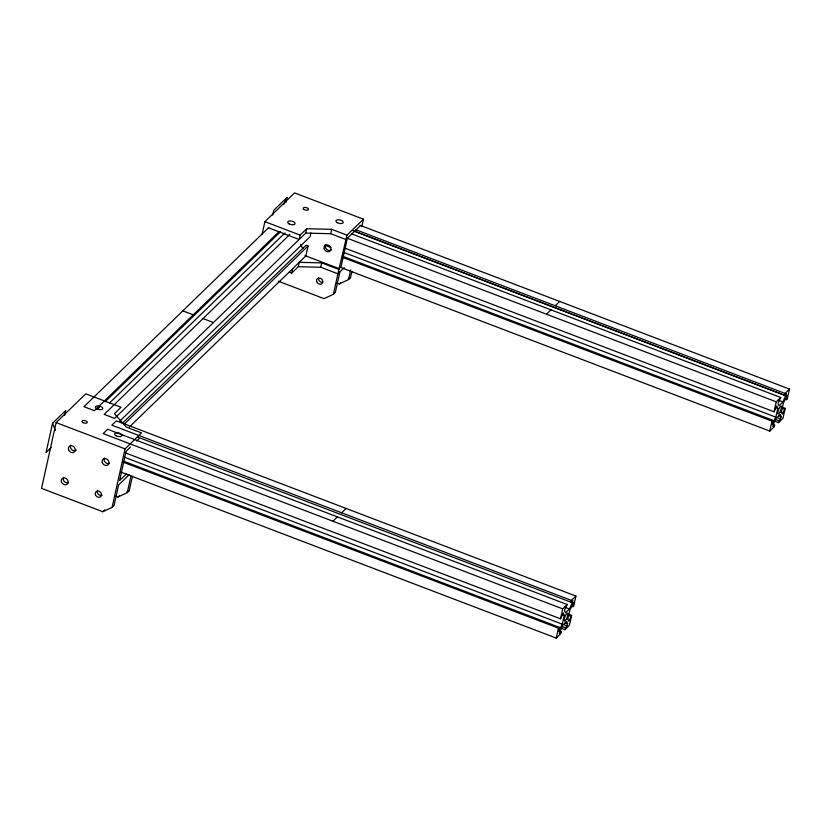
<?xml version="1.0" encoding="UTF-8"?>
<svg xmlns="http://www.w3.org/2000/svg" width="831" height="831" viewBox="0 0 831 831"><rect width="100%" height="100%" fill="white"/><g stroke="black" fill="none" stroke-linecap="round" stroke-linejoin="round"><path stroke-width="1.25" d="M64.641 415.396L65.722 410.514L52.54 423.301L46.058 452.531L51.335 447.421M112.102 507.336L125.066 448.865L141.54 432.899L126.229 427.051L114.439 413.651L121.025 407.263L85.79 393.832L56.134 422.584L41.55 488.358L102.826 511.73L112.102 507.336L114.086 505.425L118.615 484.961L129.169 474.73M115.571 496.107L117.981 497.031L127.268 492.638L130.997 475.789M127.268 492.638L129.241 490.726L132.441 476.277M262.077 234.332L264.881 221.659L294.538 192.906L363.479 219.197L361.817 226.655M272.734 215.115L273.815 210.233L286.996 197.456L285.916 202.328M289.333 272.204L291.691 273.098L292.657 268.714M363.479 219.197L346.994 235.173L331.683 229.325L306.701 228.712L300.116 235.1L299.139 239.484L268.506 227.798M291.691 273.098L298.277 266.709L299.253 262.326L321.732 262.887L338.882 269.431L346.994 235.173M306.701 228.712L305.735 233.096L330.707 233.708L346.028 239.557M122.25 423.426L306.057 245.238L308.041 245.997L305.839 255.938L129.459 426.926M310.95 232.919L310.119 236.648L119.809 421.13M298.277 266.709L320.756 267.27L321.732 262.887M330.707 233.708L331.683 229.325M278.271 281.19L324.1 298.661L333.376 294.278L338.882 269.431M339.889 271.893L335.35 292.356L333.376 294.278M340.866 267.509L347.348 238.279L360.529 225.492M336.887 283.07L339.256 283.963L348.532 279.58L350.672 269.95M348.532 279.58L350.516 277.668L351.887 271.446M120.921 472.101L556.23 638.094L558.442 628.153L559.294 627.322L123.985 461.33M125.201 452.802L560.51 618.794L562.712 608.853L567.199 604.511L107.635 429.274L103.158 433.616L562.712 608.853M559.294 627.322L558.39 631.415L562.296 624.185L564.239 615.418L563.262 612.914L560.51 618.794M558.712 630.916L561.133 631.851L560.717 633.741L556.23 638.094M567.199 604.511L564.446 610.39L565.464 612.79L569.422 608.957L572.351 602.724L572.839 600.533L570.99 602.319L571.416 600.418L575.893 596.076L116.34 420.839L111.853 425.181L571.416 600.418M560.084 627.81L564.935 629.659L567.687 623.78L566.669 621.38L562.712 625.213L559.294 633.638L561.133 631.851M575.893 596.076L573.691 606.017L572.839 606.848L573.743 602.755L569.837 609.985L567.895 618.752L568.871 621.256L571.624 615.376L569.193 614.452M571.624 615.376L569.412 625.307L564.935 629.659M340.544 267.385L769.786 431.071L771.989 421.13L772.851 420.299L342.382 256.156M344.813 248.095L774.066 411.771L776.268 401.83L780.745 397.488L351.42 233.781M772.851 420.299L771.937 424.392L775.842 417.162L777.785 408.395L776.819 405.892L774.066 411.771M780.745 397.488L777.993 403.367L779.021 405.767L782.968 401.934L786.396 393.51L784.547 395.296L354.089 231.153M773.64 420.787L778.491 422.636L781.244 416.757L780.216 414.357L776.268 418.19L773.329 424.423L772.84 426.615L774.689 424.818L774.263 426.719L769.786 431.071M784.547 395.296L784.973 393.395L789.45 389.053L360.124 225.346M789.45 389.053L787.248 398.994L786.386 399.825L787.3 395.733L783.394 402.962L781.452 411.729L782.418 414.233L785.17 408.353L781.535 406.961M785.17 408.353L782.968 418.284L778.491 422.636M283.714 204.457L286.996 197.456M268.745 227.559L83.952 406.712L94.37 410.68L279.164 231.537M97.663 408.977L99.523 407.18M105.09 401.778L280.546 231.693M109.526 403.004L284.981 232.919M289.894 234.373L104.176 414.42L114.585 418.388L305.86 232.971M124.234 424.184L308.041 245.997M130.467 447.078L126.073 451.337L119.591 480.567L126.624 473.753M136.616 441.116L139.255 438.56M344.283 267.634L337.916 273.815L320.756 267.27M102.826 511.73L104.799 509.808M117.981 497.031L119.3 495.754M339.256 283.963L340.575 282.685M332.93 521.234L337.417 516.892M341.634 512.8L346.112 508.458M546.486 314.211L550.974 309.87M555.191 305.777L559.668 301.435M348.189 278.759L350.516 277.668M126.925 491.817L129.241 490.726M355.637 229.688L784.973 393.395M353.019 230.634L785.908 395.701M778.128 400.085L782.968 401.934M346.942 238.123L776.268 401.83M781.888 408.26L784.319 409.184M775.365 407.47L777.785 408.395M780.984 412.353L783.404 413.277M778.813 415.832L781.244 416.757M264.881 221.659L300.116 235.1M777.12 417.557L780.756 418.949M324.776 245.155L330.831 247.472M344.169 252.551L775.842 417.162M775.271 419.343L778.907 420.735M342.746 257.444L771.989 421.13M304.987 255.616L339.547 268.787M182.82 310.867L193.239 314.835M203.044 318.574L213.453 322.542M138.112 437.251L572.351 602.724M564.571 607.108L569.422 608.957M568.342 615.283L570.762 616.207M561.808 614.493L564.239 615.418M56.134 422.584L125.066 448.865M567.428 619.375L569.858 620.3M565.257 622.855L567.687 623.78M124.557 457.268L562.296 624.185M563.563 624.58L567.199 625.972M561.714 626.366L565.36 627.758M123.123 462.161L558.442 628.153M300.49 244.387L302.848 248.459M52.54 423.301L55.417 430.354M68.558 482.603A3.74 3.147 45.9 0 1 64.382 481.565A3.74 3.147 45.9 0 1 63.613 477.347M102.088 495.162A3.397 2.857 45.9 0 1 98.287 494.216A3.397 2.857 45.9 0 1 97.591 490.383M109.391 463.293A3.74 3.147 45.9 0 1 105.215 462.254A3.74 3.147 45.9 0 1 104.446 458.037M76.369 449.987A3.74 3.147 45.9 0 1 71.861 449.737A3.74 3.147 45.9 0 1 70.739 445.187M331.351 249.778A3.74 3.147 45.9 0 1 326.832 249.529A3.74 3.147 45.9 0 1 325.71 244.979M322.625 282.322A3.397 2.857 45.9 0 1 318.595 278.042M96.843 408.842A3.74 1.766 12.5 0 0 102.743 408.686A3.74 1.766 12.5 0 0 97.757 405.912A3.74 1.766 12.5 0 0 96.843 408.842M116.039 435.745A3.74 1.766 12.5 0 0 121.949 435.6A3.74 1.766 12.5 0 0 116.963 432.816A3.74 1.766 12.5 0 0 116.039 435.745M61.432 481.835A3.74 3.147 45.9 0 0 67.269 484.058A3.74 3.147 45.9 0 0 65.42 478.116A3.74 3.147 45.9 0 0 61.432 481.835M102.265 462.524A3.74 3.147 45.9 0 0 108.092 464.747A3.74 3.147 45.9 0 0 106.243 458.816A3.74 3.147 45.9 0 0 102.265 462.524M68.558 449.675A3.74 3.147 45.9 0 0 74.395 451.898A3.74 3.147 45.9 0 0 72.546 445.967A3.74 3.147 45.9 0 0 68.558 449.675M95.43 494.632A3.397 2.857 45.9 0 0 100.738 496.658A3.397 2.857 45.9 0 0 99.055 491.266A3.397 2.857 45.9 0 0 95.43 494.632M82.965 422.615A2.722 1.288 12.5 0 0 87.255 422.512A2.722 1.288 12.5 0 0 83.63 420.486A2.722 1.288 12.5 0 0 82.965 422.615M289.115 223.892A3.74 1.766 12.5 0 0 295.015 223.747A3.74 1.766 12.5 0 0 290.029 220.963A3.74 1.766 12.5 0 0 289.115 223.892M337.313 222.687A3.74 1.766 12.5 0 0 343.213 222.542A3.74 1.766 12.5 0 0 338.227 219.758A3.74 1.766 12.5 0 0 337.313 222.687M324.194 248.822A3.74 3.147 45.9 0 0 330.032 251.055A3.74 3.147 45.9 0 0 328.183 245.114A3.74 3.147 45.9 0 0 324.194 248.822M304.229 209.557A2.722 1.288 12.5 0 0 308.53 209.443A2.722 1.288 12.5 0 0 304.894 207.428A2.722 1.288 12.5 0 0 304.229 209.557M316.704 281.574A3.397 2.857 45.9 0 0 322.002 283.6A3.397 2.857 45.9 0 0 320.33 278.208A3.397 2.857 45.9 0 0 316.704 281.574M566.191 619.448A4.248 1.111 -69.1 0 0 567.594 613.122A4.248 1.111 -69.1 0 0 564.415 618.68A4.248 1.111 -69.1 0 0 566.191 619.448M779.738 412.425A4.248 1.111 -69.1 0 0 781.14 406.099A4.248 1.111 -69.1 0 0 777.972 411.657A4.248 1.111 -69.1 0 0 779.738 412.425"/></g></svg>
